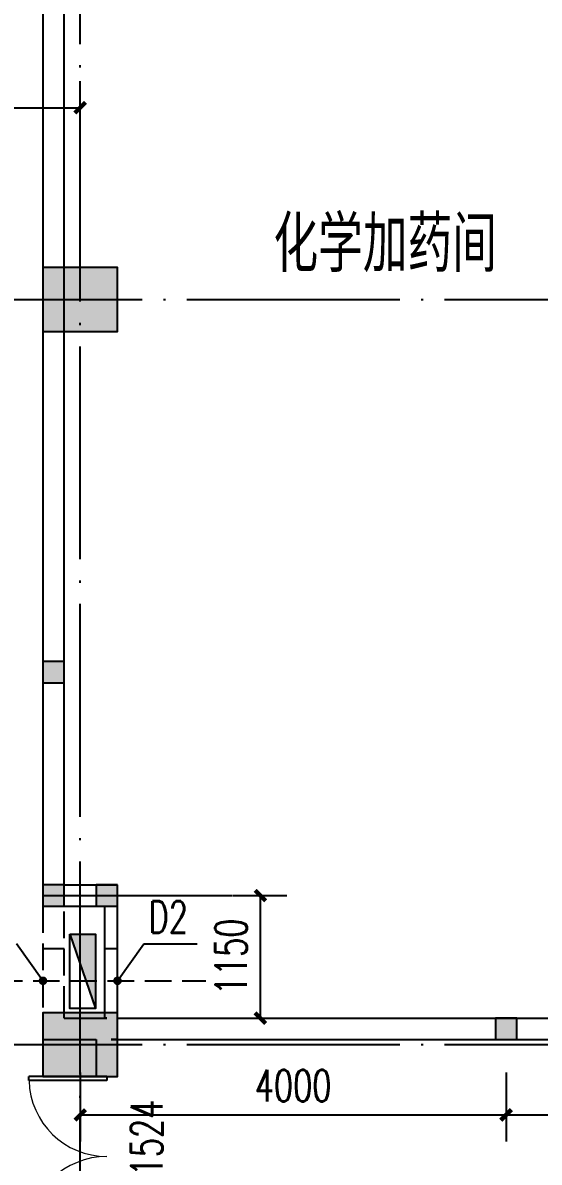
# Model space of a CAD drawing. Extents: x -59142 to 322364, y -122476 to 91021.
# Drawn here: x -21224 to -16373, y 59268 to 69972 of the extents above; entities that cross this region are included whole.
import ezdxf

# ---------------------------------------------------------------- set-up
doc = ezdxf.new("R2010")
doc.units = 0
doc.header["$LTSCALE"] = 1000
doc.header["$MEASUREMENT"] = 0
doc.linetypes.add('DASH', pattern=[0.35, 0.25, -0.1])
doc.linetypes.add('DOTE', pattern=[2.42, 2, -0.2, 0.02, -0.2])
for name, color, linetype in [('CENTRE LINE', 1, 'DOTE'), ('COLUMN', 255, 'Continuous'), ('DOTE', 1, 'DOTE'), ('EQUIPMENT', 171, 'Continuous'), ('HOLE', 6, 'Continuous'), ('PUB_DIM', 3, 'Continuous'), ('PUB_HATCH', 255, 'Continuous'), ('PUB_TEXT', 7, 'Continuous'), ('TEXT', 62, 'Continuous'), ('WALL', 255, 'Continuous'), ('WINDOW', 4, 'Continuous'), ('WINDOW_TEXT', 7, 'Continuous')]:
    doc.layers.add(name, color=color, linetype=linetype)
doc.styles.add('_TCH_DIM', font='SIMPLEX', dxfattribs={"bigfont": 'GBCBIG'})
doc.styles.add('_TCH_DIM_T3', font='SIMPLEX', dxfattribs={"width": 0.705882, "bigfont": 'GBCBIG'})
doc.styles.add('_TCH_WINDOW', font='SIMPLEX', dxfattribs={"bigfont": 'GBCBIG'})
doc.styles.add('HZTXT', font='geditxt.shx', dxfattribs={"width": 0.8, "bigfont": 'hztxt1.shx'})
doc.dimstyles.new('_TCH_ARCH&&100', dxfattribs={"dimtxt": 297.5, "dimasz": 100, "dimexe": 250, "dimexo": 300, "dimgap": 126.25, "dimtad": 1, "dimdec": 0, "dimzin": 0, "dimdsep": 46, "dimtxsty": '_TCH_DIM_T3', "dimblk": 'ARCHTICK', "dimcen": 0.09, "dimazin": 2, "dimtfac": 1, "dimtdec": 0, "dimtix": 1, "dimtmove": 2, "dimatfit": 3, "dimfxl": 1, "dimtolj": 1, "dimtzin": 0, "dimarcsym": 0})

# ---------------------------------------------------------------- blocks, each defined once
blk = doc.blocks.new('_FZH')
blk.add_lwpolyline([(-0.5, -0.5), (0.5, -0.5), (0.5, 0.5), (-0.5, 0.5)], close=True)
at = {"layer": 'PUB_HATCH'}
blk.add_solid([(-0.5, -0.5), (0.5, -0.5), (-0.5, 0.5), (0.5, 0.5)], dxfattribs=at)
blk = doc.blocks.new('A$C78DD753C')
at = {"layer": 'COLUMN', "xscale": 700.0000000001892, "yscale": 599.9984741202788, "zscale": 599.9984741202788}
for p, rotation in [((12750, -14000), 3.692380445562536e-11), ((12750, -21000), 3.632825922247011e-11)]:
    blk.add_blockref('_FZH', p, dxfattribs=dict(at, rotation=rotation))
blk = doc.blocks.new('trwt')
at = {"layer": 'EQUIPMENT'}
h = blk.add_hatch(color=256, dxfattribs=at)
h.dxf.hatch_style = 1
h.paths.add_polyline_path([(240, 0), (240, 700), (0, 700)])
blk.add_line((0, 700), (240, 0), dxfattribs=at)
blk.add_lwpolyline([(0, 700), (240, 700), (240, 0), (0, 0)], close=True, dxfattribs=at)
blk = doc.blocks.new('_ArchTick')
at = {"color": 0, "linetype": 'ByBlock', "const_width": 0.4}
blk.add_lwpolyline([(-0.5, -0.5), (0.5, 0.5)], dxfattribs=at)
blk = doc.blocks.new('*D927')
at = {"layer": 'Defpoints', "color": 0, "transparency": 16777216}
for p in [(-19549, 61772), (-18992, 61772), (-19549, 60622)]:
    blk.add_point(p, dxfattribs=at)
at = {"layer": 'PUB_DIM', "color": 0, "lineweight": -2, "transparency": 16777216}
for p, q in [((-19249, 61772), (-18742, 61772)), ((-18992, 60622), (-18992, 61772)), ((-19249, 60622), (-18742, 60622))]:
    blk.add_line(p, q, dxfattribs=at)
at = {"layer": 'PUB_DIM', "color": 0, "lineweight": -2, "transparency": 16777216, "xscale": 100, "yscale": 100, "zscale": 100}
for p, rotation in [((-18992, 61772), 90), ((-18992, 60622), 270)]:
    blk.add_blockref('_ArchTick', p, dxfattribs=dict(at, rotation=rotation))
at = {"layer": 'PUB_DIM', "color": 0, "transparency": 16777216, "insert": (-19267, 61197), "char_height": 297.5, "attachment_point": 5, "rotation": 90, "style": '_TCH_DIM_T3'}
blk.add_mtext('\\A1;1150', dxfattribs=at)
blk = doc.blocks.new('*D943')
at = {"layer": 'Defpoints', "color": 0, "transparency": 16777216}
for p in [(-20684, 69174), (-22884, 68508), (-20684, 68508)]:
    blk.add_point(p, dxfattribs=at)
at = {"layer": 'PUB_DIM', "color": 0, "lineweight": -2, "transparency": 16777216}
for p, q in [((-22884, 68808), (-22884, 69424)), ((-20684, 68808), (-20684, 69424)), ((-22884, 69174), (-20684, 69174))]:
    blk.add_line(p, q, dxfattribs=at)
at = {"layer": 'PUB_DIM', "color": 0, "lineweight": -2, "transparency": 16777216, "xscale": 100, "yscale": 100, "zscale": 100, "rotation": 180}
blk.add_blockref('_ArchTick', (-22884, 69174), dxfattribs=at)
at = {"layer": 'PUB_DIM', "color": 0, "lineweight": -2, "transparency": 16777216, "xscale": 100, "yscale": 100, "zscale": 100}
blk.add_blockref('_ArchTick', (-20684, 69174), dxfattribs=at)
at = {"layer": 'PUB_DIM', "color": 0, "transparency": 16777216, "insert": (-21784, 69448), "char_height": 297.5, "attachment_point": 5, "style": '_TCH_DIM_T3'}
blk.add_mtext('\\A1;2200', dxfattribs=at)
blk = doc.blocks.new('*D945')
at = {"layer": 'Defpoints', "color": 0, "transparency": 16777216}
for p in [(-20684, 60411), (-16684, 60411), (-16684, 59712)]:
    blk.add_point(p, dxfattribs=at)
at = {"layer": 'PUB_DIM', "color": 0, "lineweight": -2, "transparency": 16777216}
for p, q in [((-20684, 60111), (-20684, 59462)), ((-16684, 60111), (-16684, 59462)), ((-20684, 59712), (-16684, 59712))]:
    blk.add_line(p, q, dxfattribs=at)
at = {"layer": 'PUB_DIM', "color": 0, "lineweight": -2, "transparency": 16777216, "xscale": 100, "yscale": 100, "zscale": 100, "rotation": 180}
blk.add_blockref('_ArchTick', (-20684, 59712), dxfattribs=at)
at = {"layer": 'PUB_DIM', "color": 0, "lineweight": -2, "transparency": 16777216, "xscale": 100, "yscale": 100, "zscale": 100}
blk.add_blockref('_ArchTick', (-16684, 59712), dxfattribs=at)
at = {"layer": 'PUB_DIM', "color": 0, "transparency": 16777216, "insert": (-18684, 59987), "char_height": 297.5, "attachment_point": 5, "style": '_TCH_DIM_T3'}
blk.add_mtext('\\A1;4000', dxfattribs=at)
blk = doc.blocks.new('*D946')
at = {"layer": 'Defpoints', "color": 0, "transparency": 16777216}
for p in [(-16684, 60411), (-13384, 60411), (-13384, 59712)]:
    blk.add_point(p, dxfattribs=at)
at = {"layer": 'PUB_DIM', "color": 0, "lineweight": -2, "transparency": 16777216}
for p, q in [((-16684, 60111), (-16684, 59462)), ((-13384, 60111), (-13384, 59462)), ((-16684, 59712), (-13384, 59712))]:
    blk.add_line(p, q, dxfattribs=at)
at = {"layer": 'PUB_DIM', "color": 0, "lineweight": -2, "transparency": 16777216, "xscale": 100, "yscale": 100, "zscale": 100, "rotation": 180}
blk.add_blockref('_ArchTick', (-16684, 59712), dxfattribs=at)
at = {"layer": 'PUB_DIM', "color": 0, "lineweight": -2, "transparency": 16777216, "xscale": 100, "yscale": 100, "zscale": 100}
blk.add_blockref('_ArchTick', (-13384, 59712), dxfattribs=at)
at = {"layer": 'PUB_DIM', "color": 0, "transparency": 16777216, "insert": (-15034, 59987), "char_height": 297.5, "attachment_point": 5, "style": '_TCH_DIM_T3'}
blk.add_mtext('\\A1;3300', dxfattribs=at)
blk = doc.blocks.new('$DorLib2D$00000002')
for p, q in [((-0.5, 0), (-0.5, 0.4875)), ((-0.475, 0.4875), (-0.5, 0.4875)), ((-0.475, 0), (-0.475, 0.4875)), ((0.475, 0), (0.475, 0.4875)), ((0.475, 0.4875), (0.5, 0.4875)), ((0.5, 0), (0.5, 0.4875)), ((-0.5, 0), (-0.475, 0)), ((0.5, 0), (0.475, 0))]:
    blk.add_line(p, q)
at = {"lineweight": 13}
for centre, start, end in [((-0.4875, 0), 0, 88.53072), ((0.4875, 0), 91.46928, 180)]:
    blk.add_arc(centre, 0.4875, start, end, dxfattribs=at)

msp = doc.modelspace()

# ---------------------------------------------------------------- hatches: boundary and pattern name
at = {"layer": 'PUB_HATCH'}
for points in [[(-21034.3, 63972.1), (-21034.3, 63772.1), (-20834.3, 63772.1), (-20834.3, 63972.1)], [(-21034.3, 61672.1), (-20834.3, 61672.1), (-20834.3, 61872.1), (-21034.3, 61872.1)], [(-20534.3, 61672.1), (-20334.3, 61672.1), (-20334.3, 61872.1), (-20534.3, 61872.1)], [(-16784.3, 60622.1), (-16784.3, 60422.1), (-16584.3, 60422.1), (-16584.3, 60622.1)]]:
    msp.add_hatch(color=256, dxfattribs=at).paths.add_polyline_path(points)

# ---------------------------------------------------------------- linework, layer by layer
at = {"layer": 'CENTRE LINE'}
msp.add_line((-21034.3, 61772.1), (-19254, 61772.1), dxfattribs=at)
at = {"layer": 'COLUMN'}
for p, q in [((-21034.3, 63972.1), (-21034.3, 63772.1)), ((-20834.3, 63972.1), (-21034.3, 63972.1)), ((-20834.3, 63772.1), (-20834.3, 63972.1)), ((-21034.3, 63772.1), (-20834.3, 63772.1)), ((-20834.3, 61872.1), (-21034.3, 61872.1)), ((-21034.3, 61872.1), (-21034.3, 61672.1)), ((-20834.3, 61672.1), (-20834.3, 61872.1)), ((-20334.3, 61872.1), (-20534.3, 61872.1)), ((-20534.3, 61872.1), (-20534.3, 61672.1)), ((-20334.3, 61672.1), (-20334.3, 61872.1)), ((-21034.3, 61672.1), (-20834.3, 61672.1)), ((-20534.3, 61672.1), (-20334.3, 61672.1)), ((-16784.3, 60622.1), (-16784.3, 60422.1)), ((-16584.3, 60622.1), (-16784.3, 60622.1)), ((-16584.3, 60422.1), (-16584.3, 60622.1)), ((-16784.3, 60422.1), (-16584.3, 60422.1))]:
    msp.add_line(p, q, dxfattribs=at)
at = {"layer": 'DOTE'}
for p, q in [((-36622.7, 67372.1), (-7716.7, 67372.1)), ((-36622.7, 60372.1), (-7716.7, 60372.1))]:
    msp.add_line(p, q, dxfattribs=at)
msp.add_lwpolyline([(-20684.3, 21372.1), (-20684.3, 83205.2)], dxfattribs=at)
at = {"layer": 'HOLE'}
for p, q in [((-21034.3, 60972.1), (-21282, 61319)), ((-20834.3, 61272.1), (-21034.3, 61272.1)), ((-20334.3, 61272.1), (-20454.3, 61272.1)), ((-20334.3, 60972.1), (-20086.5, 61319)), ((-20086.5, 61319), (-19587, 61319)), ((-20834.3, 60672.1), (-21034.3, 60672.1)), ((-20334.3, 60672.1), (-20454.3, 60672.1))]:
    msp.add_line(p, q, dxfattribs=at)
at = {"layer": 'HOLE', "linetype": 'DASH'}
msp.add_line((-21477.5, 60972.1), (-19505.5, 60972.1), dxfattribs=at)
at = {"layer": 'HOLE', "const_width": 40}
for points in [[(-21022.6, 60955.8, 1), (-21045.9, 60988.3, 1)], [(-20345.9, 60955.8, 1), (-20322.6, 60988.3, 1)]]:
    msp.add_lwpolyline(points, format="xyb", close=True, dxfattribs=at)
at = {"layer": 'WALL'}
for p, q in [((-21034.3, 70972.1), (-21034.3, 61772.1)), ((-20834.3, 61872.1), (-20834.3, 70972.1)), ((-20834.3, 61872.1), (-20334.3, 61872.1)), ((-20334.3, 60622.1), (-20334.3, 61872.1)), ((-21034.3, 61772.1), (-21034.3, 61672.1)), ((-21034.3, 61672.1), (-20834.3, 61672.1)), ((-20834.3, 61672.1), (-20454.3, 61672.1)), ((-20454.3, 60622.1), (-20454.3, 61672.1)), ((-20834.3, 60672.1), (-21034.3, 60672.1)), ((-21034.3, 60672.1), (-21034.3, 60422.1)), ((-20834.3, 60622.1), (-20834.3, 60672.1)), ((-20834.3, 60622.1), (-20434.3, 60622.1)), ((-20434.3, 60622.1), (-20454.3, 60622.1)), ((-20334.3, 60622.1), (-10644.3, 60622.1)), ((-21034.3, 60422.1), (-20534.3, 60422.1)), ((-20534.3, 60422.1), (-20534.3, 60072.1)), ((-20334.3, 60422.1), (-20394.3, 60422.1)), ((-20394.3, 60422.1), (-10684.3, 60422.1)), ((-20334.3, 60072.1), (-20334.3, 60422.1)), ((-20534.3, 60072.1), (-20334.3, 60072.1))]:
    msp.add_line(p, q, dxfattribs=at)
at = {"layer": 'WINDOW', "linetype": 'DASH'}
for p, q in [((-21034.3, 61672.1), (-21034.3, 60672.1)), ((-20834.3, 60672.1), (-20834.3, 61672.1))]:
    msp.add_line(p, q, dxfattribs=at)

# ---------------------------------------------------------------- block references
at = {"layer": 'COLUMN'}
msp.add_blockref('A$C78DD753C', (-33434.3, 81372.1), dxfattribs=at)
at = {"layer": 'EQUIPMENT'}
msp.add_blockref('trwt', (-20782, 60711.5), dxfattribs=at)
at = {"layer": 'WINDOW'}
ref = msp.add_blockref('$DorLib2D$00000002', (-20434.3, 59322.1), dxfattribs=dict(at, xscale=1500, yscale=1500, zscale=1500, rotation=90))
ref.add_attrib('A', 'FM1524', (-19910.5, 58757.1), dxfattribs={"layer": 'WINDOW_TEXT', "height": 297.5, "rotation": 90, "style": '_TCH_WINDOW', "width": 0.705882})

# ---------------------------------------------------------------- texts
at = {"layer": 'PUB_TEXT', "style": '_TCH_DIM', "width": 0.705882}
msp.add_text('D2', height=297.5, dxfattribs=at).set_placement((-20042, 61424))
at = {"layer": 'TEXT', "style": 'HZTXT', "width": 0.8}
msp.add_text('化学加药间', height=525, dxfattribs=at).set_placement((-18869.5, 67629))

# ---------------------------------------------------------------- dimensions: what is measured, and where the dimension line sits
at = {"layer": 'PUB_DIM'}
for p1, p2, distance, picture, middle in [((-22884.3, 68508.5), (-20684.3, 68508.5), 665, '*D943', (-21784.3, 69448.5)), ((-19549.3, 60622.1), (-19549.3, 61772.1), -557.3, '*D927', (-19267, 61197.1)), ((-20684.3, 60411.1), (-16684.3, 60411.1), -699.6, '*D945', (-18684.3, 59986.5)), ((-16684.3, 60411.1), (-13384.3, 60411.1), -699.6, '*D946', (-15034.3, 59986.5))]:
    dim = msp.add_aligned_dim(p1=p1, p2=p2, distance=distance, dimstyle='_TCH_ARCH&&100', dxfattribs=at)
    dim.commit()
    dim.dimension.update_dxf_attribs({"geometry": picture, "text_midpoint": middle})

doc.saveas('drawing.dxf')
